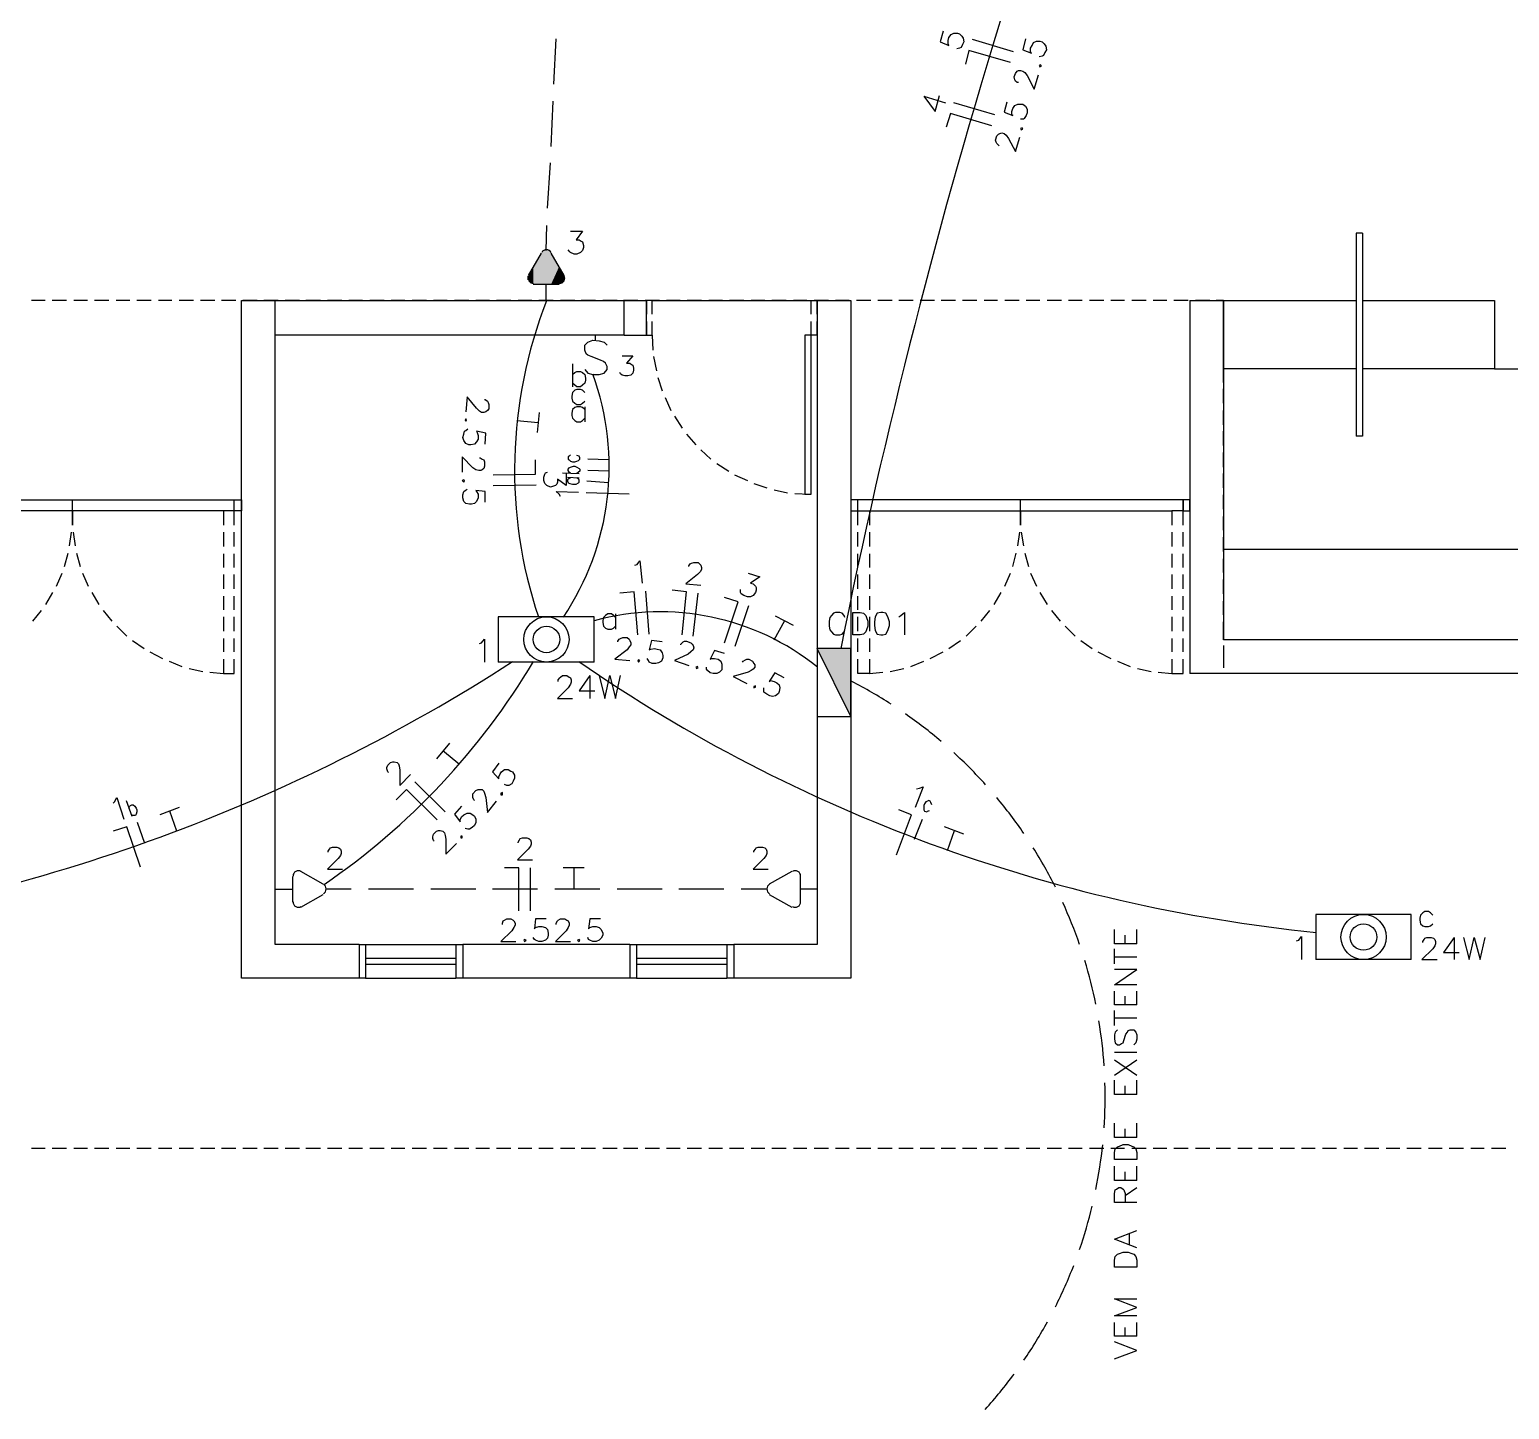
# Model space of a CAD drawing. Header units: millimetres. Extents: x 58 to 939, y 54 to 473.
# Drawn here: x 340.3 to 427.7, y 155.8 to 237.3 of the extents above; entities that cross this region are included whole.
import ezdxf

# ---------------------------------------------------------------- set-up
doc = ezdxf.new("R2010")
doc.units = ezdxf.units.MM
doc.layers.add('PDF_Geometry', color=7, linetype='Continuous')
doc.layers.add('PDF_Solid Fills', color=7, linetype='Continuous')

msp = doc.modelspace()

# ---------------------------------------------------------------- linework, layer by layer
at = {"layer": 'PDF_Geometry', "lineweight": -3}
for points in [[(394.222, 237.202), (394.052, 236.567), (394.56, 236.355), (394.518, 236.44), (394.518, 236.652), (394.56, 236.821), (394.687, 236.99), (394.857, 237.075), (395.068, 237.075), (395.195, 237.033), (395.322, 236.906), (395.407, 236.779), (395.449, 236.567), (395.365, 236.398), (395.28, 236.228), (395.195, 236.186), (395.026, 236.144)], [(395.746, 236.059), (395.534, 235.254)], [(398.201, 235.339), (395.746, 236.059)], [(398.37, 235.974), (395.957, 236.694)], [(399.09, 236.736), (398.921, 236.101), (399.429, 235.89), (399.387, 235.974), (399.387, 236.186), (399.471, 236.355), (399.556, 236.525), (399.725, 236.609), (399.937, 236.609), (400.064, 236.567), (400.191, 236.44), (400.276, 236.313), (400.318, 236.101), (400.233, 235.932), (400.149, 235.763), (400.064, 235.72), (399.895, 235.678)], [(398.667, 234.154), (398.582, 234.154), (398.497, 234.238), (398.455, 234.323), (398.413, 234.492), (398.497, 234.704), (398.582, 234.831), (398.667, 234.873), (398.794, 234.873), (398.921, 234.831), (399.048, 234.746), (399.175, 234.577), (399.598, 233.773), (399.852, 234.619)], [(393.079, 233.349), (393.756, 232.46), (394.01, 233.392)], [(393.079, 233.349), (394.349, 232.968)], [(397.27, 232.249), (394.857, 232.968)], [(397.989, 233.011), (397.82, 232.418), (398.328, 232.206), (398.286, 232.249), (398.286, 232.46), (398.328, 232.63), (398.455, 232.799), (398.624, 232.884), (398.836, 232.884), (398.921, 232.884), (399.09, 232.757), (399.175, 232.587), (399.175, 232.376), (399.132, 232.206), (399.005, 232.037), (398.963, 231.995), (398.794, 231.995)], [(394.645, 232.333), (394.391, 231.529)], [(397.1, 231.614), (394.645, 232.333)], [(397.524, 230.428), (397.481, 230.471), (397.397, 230.555), (397.354, 230.64), (397.312, 230.767), (397.397, 231.021), (397.481, 231.106), (397.566, 231.148), (397.693, 231.19), (397.82, 231.148), (397.947, 231.063), (398.074, 230.852), (398.497, 230.09), (398.751, 230.936)], [(372.208, 225.39), (372.927, 225.39), (372.546, 224.882), (372.716, 224.882), (372.843, 224.798), (372.927, 224.755), (372.97, 224.544), (372.97, 224.417), (372.927, 224.247), (372.8, 224.12), (372.589, 224.036), (372.419, 224.036), (372.208, 224.12), (372.165, 224.163), (372.081, 224.29)], [(370.472, 224.078), (369.71, 222.766)], [(371.827, 222.766), (371.065, 224.078)], [(369.71, 222.723), (369.71, 222.512), (369.71, 222.723)], [(370.006, 222.258), (370.768, 222.258)], [(370.768, 221.284), (370.768, 222.258)], [(370.768, 222.258), (371.53, 222.258)], [(373.054, 218.659), (373.224, 218.829)], [(373.054, 218.363), (373.054, 218.659)], [(373.224, 218.829), (373.52, 218.956)], [(373.52, 218.956), (373.901, 218.913)], [(373.689, 218.913), (373.689, 219.252)], [(373.901, 218.913), (374.197, 218.829)], [(374.197, 218.829), (374.367, 218.659)], [(373.139, 218.151), (373.054, 218.363)], [(373.224, 218.067), (373.139, 218.151)], [(373.435, 217.982), (373.224, 218.067)], [(373.986, 217.77), (373.435, 217.982)], [(373.689, 217.897), (373.689, 217.897)], [(374.155, 217.686), (373.986, 217.77)], [(374.282, 217.601), (374.155, 217.686)], [(375.256, 218.024), (375.891, 218.024), (375.51, 217.601), (375.721, 217.601), (375.806, 217.516), (375.891, 217.474), (375.933, 217.305), (375.933, 217.178), (375.891, 217.008), (375.764, 216.881), (375.594, 216.839), (375.425, 216.839), (375.256, 216.881), (375.171, 216.966), (375.129, 217.051)], [(372.335, 217.559), (372.335, 216.204)], [(372.335, 216.924), (372.462, 217.051), (372.589, 217.093), (372.8, 217.093), (372.927, 217.051), (373.054, 216.924), (373.097, 216.712), (373.097, 216.585), (373.054, 216.415), (372.927, 216.288), (372.8, 216.204), (372.589, 216.204), (372.462, 216.288), (372.335, 216.415)], [(373.054, 217.22), (373.224, 217.008)], [(373.224, 217.008), (373.52, 216.924)], [(373.52, 216.924), (373.901, 216.924)], [(373.901, 216.924), (374.197, 217.008)], [(374.197, 217.008), (374.367, 217.22)], [(374.367, 217.389), (374.282, 217.601)], [(374.367, 217.22), (374.367, 217.389)], [(373.054, 215.865), (372.927, 215.992), (372.8, 216.034), (372.589, 216.034), (372.462, 215.992), (372.335, 215.865), (372.292, 215.653), (372.292, 215.526), (372.335, 215.357), (372.462, 215.23), (372.589, 215.145), (372.8, 215.145), (372.927, 215.23), (373.054, 215.357)], [(367.127, 215.442), (367.17, 215.442), (367.297, 215.357), (367.339, 215.272), (367.381, 215.145), (367.381, 214.891), (367.297, 214.807), (367.212, 214.722), (367.085, 214.68), (366.958, 214.68), (366.831, 214.764), (366.662, 214.934), (366.111, 215.611), (366.027, 214.722)], [(369.032, 214.214), (370.302, 214.087)], [(370.26, 213.494), (370.387, 214.68)], [(373.054, 214.849), (372.927, 214.976), (372.8, 215.018), (372.589, 215.018), (372.462, 214.976), (372.335, 214.849), (372.292, 214.637), (372.292, 214.51), (372.335, 214.341), (372.462, 214.214), (372.589, 214.129), (372.8, 214.129), (372.927, 214.214), (373.054, 214.341)], [(373.054, 215.018), (373.054, 214.129)], [(367.17, 212.817), (367.212, 213.452), (366.662, 213.579), (366.704, 213.494), (366.746, 213.325), (366.746, 213.113), (366.662, 212.944), (366.535, 212.817), (366.323, 212.775), (366.196, 212.775), (366.027, 212.859), (365.9, 213.029), (365.857, 213.198), (365.9, 213.41), (365.942, 213.579), (366.027, 213.621), (366.154, 213.706)], [(366.831, 212.013), (366.873, 212.013), (367, 211.928), (367.085, 211.886), (367.127, 211.759), (367.127, 211.505), (367.085, 211.378), (367, 211.293), (366.916, 211.251), (366.789, 211.251), (366.619, 211.293), (366.45, 211.42), (365.815, 212.055), (365.815, 211.166)], [(370.133, 211.039), (370.133, 211.886)], [(372.208, 212.182), (372.123, 212.097), (372.081, 212.055), (372.081, 211.928), (372.123, 211.886), (372.208, 211.801), (372.335, 211.759), (372.462, 211.759), (372.589, 211.801), (372.673, 211.843), (372.758, 211.928), (372.758, 212.013), (372.716, 212.097), (372.589, 212.14)], [(374.451, 211.886), (373.224, 211.928)], [(367.635, 210.997), (370.133, 211.039)], [(371.954, 211.081), (371.954, 210.362), (371.446, 210.743), (371.446, 210.573), (371.403, 210.446), (371.319, 210.362), (371.149, 210.319), (371.022, 210.277), (370.811, 210.362), (370.684, 210.489), (370.641, 210.658), (370.641, 210.87), (370.684, 211.039), (370.726, 211.124), (370.853, 211.166)], [(371.742, 211.124), (372.716, 211.081)], [(372.038, 210.87), (372.716, 210.827)], [(372.208, 210.827), (372.123, 210.785), (372.038, 210.7), (372.038, 210.616), (372.081, 210.531), (372.165, 210.489), (372.335, 210.446), (372.419, 210.446), (372.546, 210.446), (372.673, 210.531), (372.716, 210.573), (372.716, 210.7), (372.673, 210.743), (372.589, 210.827)], [(372.208, 211.124), (372.123, 211.166), (372.081, 211.251), (372.081, 211.335), (372.123, 211.42), (372.208, 211.462), (372.377, 211.505), (372.462, 211.505), (372.589, 211.462), (372.716, 211.378), (372.758, 211.335), (372.758, 211.208), (372.673, 211.166), (372.589, 211.081)], [(374.494, 211.208), (373.224, 211.251)], [(367.17, 209.388), (367.17, 210.023), (366.619, 210.065), (366.662, 210.023), (366.746, 209.854), (366.746, 209.642), (366.662, 209.43), (366.535, 209.303), (366.365, 209.261), (366.238, 209.261), (366.027, 209.303), (365.9, 209.43), (365.857, 209.642), (365.857, 209.811), (365.9, 210.023), (365.984, 210.065), (366.111, 210.15)], [(367.635, 210.362), (370.175, 210.404)], [(371.615, 209.727), (371.53, 209.854), (371.361, 210.023), (372.673, 209.981)], [(375.679, 209.854), (373.139, 209.938)], [(374.451, 210.531), (373.181, 210.616)], [(376.018, 205.662), (376.145, 205.705), (376.314, 205.916), (376.441, 204.604)], [(379.193, 205.578), (379.193, 205.62), (379.277, 205.747), (379.362, 205.789), (379.489, 205.832), (379.743, 205.832), (379.828, 205.747), (379.912, 205.662), (379.955, 205.535), (379.955, 205.408), (379.87, 205.281), (379.701, 205.112), (379.023, 204.562), (379.912, 204.477)], [(382.707, 205.197), (383.384, 204.985), (382.834, 204.604), (383.003, 204.562), (383.13, 204.435), (383.172, 204.35), (383.172, 204.181), (383.13, 204.054), (383.003, 203.884), (382.834, 203.8), (382.664, 203.8), (382.453, 203.884), (382.283, 203.969), (382.241, 204.054), (382.241, 204.223)], [(375.975, 204.096), (375.129, 204.011)], [(376.187, 201.556), (375.975, 204.096)], [(376.864, 201.598), (376.653, 204.138)], [(379.066, 204.096), (378.219, 204.181)], [(378.812, 201.556), (379.066, 204.096)], [(379.447, 201.471), (379.743, 204.011)], [(382.114, 203.503), (381.31, 203.757)], [(374.875, 202.572), (374.748, 202.699), (374.621, 202.784), (374.409, 202.784), (374.282, 202.699), (374.155, 202.572), (374.113, 202.403), (374.113, 202.276), (374.155, 202.064), (374.282, 201.937), (374.409, 201.895), (374.621, 201.895), (374.748, 201.937), (374.875, 202.064)], [(374.875, 202.784), (374.875, 201.895)], [(381.31, 201.09), (382.114, 203.503)], [(381.945, 200.879), (382.749, 203.292)], [(388.422, 202.572), (388.379, 202.699), (388.252, 202.826), (388.125, 202.868), (387.871, 202.868), (387.744, 202.826), (387.617, 202.699), (387.533, 202.572), (387.49, 202.36), (387.49, 202.064), (387.533, 201.852), (387.617, 201.725), (387.744, 201.598), (387.871, 201.556), (388.125, 201.556), (388.252, 201.598), (388.379, 201.725), (388.422, 201.852)], [(391.597, 202.614), (391.724, 202.699), (391.936, 202.868), (391.936, 201.556)], [(367.932, 202.614), (367.932, 199.947)], [(373.605, 202.614), (367.932, 202.614)], [(373.605, 199.947), (373.605, 202.614)], [(384.231, 201.26), (384.866, 202.403)], [(385.374, 202.106), (384.315, 202.657)], [(366.831, 201.048), (366.958, 201.09), (367.127, 201.302), (367.127, 199.947)], [(375.002, 201.133), (375.002, 201.175), (375.086, 201.302), (375.171, 201.344), (375.298, 201.387), (375.552, 201.387), (375.679, 201.302), (375.721, 201.217), (375.764, 201.09), (375.764, 200.963), (375.679, 200.836), (375.552, 200.667), (374.832, 200.117), (375.721, 200.032)], [(377.626, 201.133), (376.991, 201.217), (376.864, 200.667), (376.949, 200.709), (377.161, 200.752), (377.33, 200.709), (377.499, 200.667), (377.626, 200.498), (377.669, 200.328), (377.669, 200.201), (377.584, 199.99), (377.415, 199.905), (377.245, 199.863), (377.034, 199.863), (376.864, 199.947), (376.822, 200.032), (376.737, 200.159)], [(378.727, 200.963), (378.727, 201.006), (378.854, 201.133), (378.939, 201.175), (379.066, 201.175), (379.32, 201.09), (379.404, 201.006), (379.447, 200.921), (379.489, 200.794), (379.447, 200.667), (379.32, 200.54), (379.15, 200.413), (378.346, 200.032), (379.193, 199.736)], [(381.31, 200.455), (380.717, 200.625), (380.463, 200.117), (380.548, 200.159), (380.717, 200.159), (380.929, 200.117), (381.098, 199.99), (381.14, 199.82), (381.14, 199.609), (381.14, 199.482), (381.013, 199.355), (380.844, 199.27), (380.632, 199.27), (380.463, 199.312), (380.294, 199.439), (380.251, 199.524), (380.251, 199.651)], [(388.76, 196.73), (386.771, 200.752)], [(386.771, 200.752), (386.771, 196.73)], [(388.76, 200.752), (386.771, 200.752)], [(388.76, 196.73), (388.76, 200.752)], [(373.605, 199.947), (367.932, 199.947)], [(382.368, 199.947), (382.41, 199.99), (382.537, 200.074), (382.622, 200.117), (382.749, 200.117), (382.961, 199.99), (383.045, 199.863), (383.088, 199.778), (383.088, 199.651), (383.003, 199.524), (382.876, 199.439), (382.707, 199.355), (381.818, 199.101), (382.622, 198.677)], [(384.823, 199.016), (384.273, 199.312), (383.934, 198.804), (384.019, 198.847), (384.231, 198.804), (384.4, 198.72), (384.527, 198.593), (384.569, 198.423), (384.527, 198.212), (384.485, 198.085), (384.315, 197.958), (384.146, 197.915), (383.977, 197.958), (383.807, 198.042), (383.638, 198.169), (383.638, 198.254), (383.638, 198.423)], [(371.488, 198.804), (371.488, 198.889), (371.573, 199.016), (371.615, 199.058), (371.742, 199.143), (371.996, 199.143), (372.123, 199.058), (372.208, 199.016), (372.25, 198.889), (372.25, 198.762), (372.208, 198.635), (372.081, 198.423), (371.446, 197.788), (372.335, 197.788)], [(373.351, 199.143), (372.716, 198.254), (373.647, 198.254)], [(373.351, 199.143), (373.351, 197.788)], [(373.901, 199.143), (374.24, 197.788), (374.536, 199.143), (374.875, 197.788), (375.171, 199.143)], [(386.771, 196.73), (388.76, 196.73)], [(365.053, 195.163), (364.291, 194.232)], [(361.455, 193.428), (361.412, 193.47), (361.37, 193.639), (361.37, 193.724), (361.412, 193.851), (361.582, 194.02), (361.709, 194.063), (361.793, 194.063), (361.963, 194.02), (362.047, 193.936), (362.09, 193.809), (362.132, 193.555), (362.132, 192.666), (362.767, 193.301)], [(365.646, 193.893), (364.672, 194.698)], [(367.974, 193.978), (367.593, 193.47), (367.974, 193.047), (367.974, 193.174), (368.059, 193.343), (368.143, 193.47), (368.313, 193.597), (368.524, 193.597), (368.694, 193.512), (368.778, 193.47), (368.905, 193.258), (368.905, 193.089), (368.821, 192.92), (368.736, 192.75), (368.567, 192.666), (368.44, 192.666), (368.313, 192.708)], [(362.513, 192.412), (361.92, 191.819)], [(364.333, 190.634), (362.513, 192.412)], [(364.799, 191.099), (363.021, 192.877)], [(366.535, 191.777), (366.492, 191.819), (366.45, 191.946), (366.45, 192.031), (366.45, 192.158), (366.619, 192.369), (366.746, 192.412), (366.873, 192.412), (367, 192.412), (367.085, 192.327), (367.127, 192.2), (367.212, 191.946), (367.297, 191.057), (367.847, 191.734)], [(392.655, 192.454), (392.825, 192.496), (393.036, 192.581), (392.571, 191.353)], [(345.198, 191.607), (345.283, 191.692), (345.41, 191.946), (345.833, 190.676)], [(345.96, 191.777), (346.299, 190.845)], [(346.129, 191.311), (346.172, 191.438), (346.214, 191.48), (346.299, 191.523), (346.383, 191.523), (346.468, 191.438), (346.553, 191.311), (346.595, 191.226), (346.595, 191.099), (346.553, 190.972), (346.51, 190.888), (346.426, 190.888), (346.341, 190.888), (346.256, 190.972)], [(365.773, 191.438), (365.349, 190.972), (365.688, 190.507), (365.688, 190.634), (365.773, 190.803), (365.9, 190.93), (366.111, 191.015), (366.281, 191.015), (366.45, 190.93), (366.535, 190.845), (366.619, 190.676), (366.619, 190.464), (366.535, 190.295), (366.408, 190.168), (366.238, 190.083), (366.154, 190.083), (365.984, 190.126)], [(393.544, 191.523), (393.502, 191.65), (393.46, 191.734), (393.375, 191.777), (393.29, 191.734), (393.206, 191.692), (393.121, 191.565), (393.079, 191.48), (393.079, 191.311), (393.079, 191.226), (393.121, 191.142), (393.248, 191.099), (393.29, 191.142), (393.417, 191.184)], [(349.093, 191.353), (347.95, 190.93)], [(348.966, 189.956), (348.542, 191.142)], [(391.47, 188.559), (392.359, 190.93)], [(392.359, 190.93), (391.597, 191.226)], [(392.528, 189.491), (392.994, 190.676)], [(346.002, 190.21), (345.198, 189.956)], [(346.807, 187.84), (346.002, 190.21)], [(347.061, 189.237), (346.637, 190.464)], [(364.164, 189.364), (364.122, 189.406), (364.079, 189.533), (364.079, 189.618), (364.122, 189.787), (364.291, 189.956), (364.418, 189.999), (364.503, 189.999), (364.672, 189.956), (364.757, 189.872), (364.799, 189.702), (364.841, 189.491), (364.841, 188.602), (365.476, 189.237)], [(395.449, 189.787), (394.306, 190.21)], [(394.476, 188.813), (394.899, 189.999)], [(357.898, 188.729), (357.898, 188.771), (357.983, 188.898), (358.025, 188.983), (358.152, 189.025), (358.406, 189.025), (358.533, 188.983), (358.618, 188.898), (358.66, 188.771), (358.66, 188.644), (358.618, 188.517), (358.491, 188.348), (357.856, 187.713), (358.745, 187.713)], [(369.117, 189.279), (369.117, 189.321), (369.202, 189.448), (369.244, 189.533), (369.371, 189.575), (369.625, 189.575), (369.752, 189.533), (369.837, 189.448), (369.879, 189.321), (369.879, 189.194), (369.837, 189.067), (369.71, 188.898), (369.075, 188.263), (369.964, 188.263)], [(383.045, 188.729), (383.045, 188.771), (383.13, 188.898), (383.172, 188.983), (383.299, 189.025), (383.553, 189.025), (383.68, 188.983), (383.765, 188.898), (383.807, 188.771), (383.807, 188.644), (383.765, 188.517), (383.638, 188.348), (383.003, 187.713), (383.892, 187.713)], [(355.782, 187.289), (355.782, 186.527)], [(357.602, 186.823), (356.29, 187.585)], [(369.159, 187.797), (368.313, 187.797)], [(369.159, 185.257), (369.159, 187.797)], [(369.837, 185.257), (369.837, 187.797)], [(373.012, 187.797), (371.784, 187.797)], [(372.419, 186.527), (372.419, 187.797)], [(385.289, 187.585), (383.934, 186.823)], [(385.797, 186.527), (385.797, 187.289)], [(354.766, 186.527), (355.782, 186.527)], [(355.782, 186.527), (355.782, 185.765)], [(356.29, 185.469), (357.602, 186.231)], [(383.934, 186.231), (385.289, 185.469)], [(385.797, 185.765), (385.797, 186.527)], [(386.771, 186.527), (385.797, 186.527)], [(368.186, 184.453), (368.186, 184.537), (368.228, 184.664), (368.313, 184.707), (368.44, 184.791), (368.694, 184.791), (368.821, 184.707), (368.863, 184.664), (368.948, 184.537), (368.948, 184.41), (368.863, 184.283), (368.736, 184.072), (368.101, 183.437), (368.99, 183.437)], [(370.768, 184.791), (370.133, 184.791), (370.091, 184.199), (370.133, 184.283), (370.345, 184.326), (370.514, 184.326), (370.726, 184.283), (370.853, 184.156), (370.895, 183.945), (370.895, 183.818), (370.853, 183.648), (370.726, 183.521), (370.514, 183.437), (370.345, 183.437), (370.133, 183.521), (370.091, 183.564), (370.006, 183.691)], [(371.361, 184.453), (371.361, 184.537), (371.446, 184.664), (371.488, 184.707), (371.615, 184.791), (371.869, 184.791), (371.996, 184.707), (372.081, 184.664), (372.123, 184.537), (372.123, 184.41), (372.081, 184.283), (371.954, 184.072), (371.319, 183.437), (372.208, 183.437)], [(373.986, 184.791), (373.351, 184.791), (373.266, 184.199), (373.351, 184.283), (373.52, 184.326), (373.732, 184.326), (373.901, 184.283), (374.028, 184.156), (374.113, 183.945), (374.113, 183.818), (374.028, 183.648), (373.901, 183.521), (373.732, 183.437), (373.52, 183.437), (373.351, 183.521), (373.266, 183.564), (373.224, 183.691)], [(416.236, 185.045), (416.236, 182.378)], [(421.866, 185.045), (416.236, 185.045)], [(421.866, 182.378), (421.866, 185.045)], [(423.136, 185.003), (423.009, 185.13), (422.882, 185.215), (422.671, 185.215), (422.544, 185.13), (422.417, 185.003), (422.374, 184.834), (422.374, 184.707), (422.417, 184.495), (422.544, 184.368), (422.671, 184.326), (422.882, 184.326), (423.009, 184.368), (423.136, 184.495)], [(405.652, 183.31), (404.34, 183.31), (404.34, 184.156)], [(404.975, 183.31), (404.975, 183.818)], [(405.652, 183.31), (405.652, 184.156)], [(415.093, 183.479), (415.22, 183.521), (415.389, 183.733), (415.389, 182.378)], [(422.544, 183.394), (422.544, 183.437), (422.628, 183.564), (422.671, 183.648), (422.798, 183.691), (423.052, 183.691), (423.179, 183.648), (423.263, 183.564), (423.306, 183.437), (423.306, 183.31), (423.263, 183.183), (423.136, 183.013), (422.501, 182.378), (423.39, 182.378)], [(424.406, 183.691), (423.771, 182.802), (424.703, 182.802)], [(424.406, 183.691), (424.406, 182.378)], [(424.957, 183.691), (425.295, 182.378), (425.592, 183.691), (425.93, 182.378), (426.227, 183.691)], [(404.34, 182.124), (404.34, 183.013)], [(404.34, 182.548), (405.652, 182.548)], [(421.866, 182.378), (416.236, 182.378)], [(405.652, 180.897), (404.34, 180.897), (405.652, 181.786), (404.34, 181.786)], [(405.652, 179.711), (404.34, 179.711), (404.34, 180.516)], [(404.975, 179.711), (404.975, 180.219)], [(405.652, 179.711), (405.652, 180.516)], [(404.34, 178.484), (404.34, 179.373)], [(404.34, 178.949), (405.652, 178.949)], [(404.509, 178.23), (404.382, 178.103), (404.34, 177.933), (404.34, 177.679), (404.382, 177.467), (404.509, 177.34), (404.636, 177.34), (404.763, 177.425), (404.848, 177.467), (404.89, 177.594), (405.017, 177.975), (405.102, 178.103), (405.144, 178.187), (405.271, 178.23), (405.483, 178.23), (405.61, 178.103), (405.652, 177.933), (405.652, 177.679), (405.61, 177.467), (405.483, 177.34)], [(404.34, 176.917), (405.652, 176.917)], [(404.34, 175.562), (405.652, 176.451)], [(404.34, 176.451), (405.652, 175.562)], [(405.652, 174.419), (404.34, 174.419), (404.34, 175.266)], [(404.975, 174.419), (404.975, 174.927)], [(405.652, 174.419), (405.652, 175.266)], [(405.652, 171.879), (404.34, 171.879), (404.34, 172.726)], [(404.975, 171.879), (404.975, 172.387)], [(405.652, 171.879), (405.652, 172.726)], [(405.652, 169.339), (404.34, 169.339), (404.34, 170.186)], [(404.975, 169.339), (404.975, 169.847)], [(405.652, 169.339), (405.652, 170.186)], [(405.652, 168.027), (404.34, 168.027), (404.34, 168.577), (404.382, 168.789), (404.467, 168.831), (404.594, 168.916), (404.721, 168.916), (404.848, 168.831), (404.89, 168.789), (404.975, 168.577), (404.975, 168.027)], [(404.975, 168.45), (405.652, 168.916)], [(405.652, 165.36), (404.34, 165.868), (405.652, 166.376)], [(405.229, 165.529), (405.229, 166.164)], [(405.652, 161.338), (404.34, 161.338), (405.652, 161.846), (404.34, 162.354), (405.652, 162.354)], [(405.652, 160.153), (404.34, 160.153), (404.34, 160.957)], [(405.652, 160.153), (405.652, 160.957)], [(404.975, 160.153), (404.975, 160.661)], [(404.34, 158.798), (405.652, 159.306), (404.34, 159.814)]]:
    msp.add_lwpolyline(points, dxfattribs=at)
at = {"layer": 'PDF_Geometry', "color": 11, "lineweight": -3, "true_color": 0xff7474}
for points in [[(371.234, 234.069), (371.361, 236.736)], [(371.065, 230.386), (371.192, 233.053)], [(370.853, 226.745), (371.022, 229.412)], [(370.768, 224.247), (370.811, 225.729)], [(359.253, 186.527), (357.771, 186.527)], [(362.936, 186.527), (360.269, 186.527)], [(366.619, 186.527), (363.952, 186.527)], [(370.26, 186.527), (367.593, 186.527)], [(373.943, 186.527), (371.276, 186.527)], [(377.626, 186.527), (374.959, 186.527)], [(381.267, 186.527), (378.6, 186.527)], [(383.765, 186.527), (382.283, 186.527)]]:
    msp.add_lwpolyline(points, dxfattribs=at)
at = {"layer": 'PDF_Geometry', "lineweight": -3}
for points in [[(399.895, 235.17), (399.937, 235.085), (400.022, 235.127), (399.979, 235.212)], [(398.794, 231.444), (398.836, 231.36), (398.921, 231.402), (398.878, 231.487)], [(366.069, 214.214), (366.027, 214.299), (365.984, 214.214), (366.027, 214.172)], [(365.942, 210.658), (365.9, 210.7), (365.815, 210.658), (365.9, 210.573)], [(388.887, 201.556), (388.887, 202.868), (389.311, 202.868), (389.522, 202.826), (389.649, 202.699), (389.692, 202.572), (389.777, 202.36), (389.777, 202.064), (389.692, 201.852), (389.649, 201.725), (389.522, 201.598), (389.311, 201.556)], [(390.539, 202.868), (390.327, 202.826), (390.2, 202.614), (390.158, 202.318), (390.158, 202.106), (390.2, 201.81), (390.327, 201.598), (390.539, 201.556), (390.666, 201.556), (390.835, 201.598), (390.962, 201.81), (391.047, 202.106), (391.047, 202.318), (390.962, 202.614), (390.835, 202.826), (390.666, 202.868)], [(376.229, 200.074), (376.187, 200.032), (376.229, 199.947), (376.314, 200.032)], [(379.701, 199.693), (379.616, 199.651), (379.658, 199.566), (379.743, 199.609)], [(383.13, 198.55), (383.045, 198.508), (383.045, 198.423), (383.13, 198.466)], [(368.101, 192.2), (368.101, 192.115), (368.186, 192.115), (368.186, 192.242)], [(365.73, 189.66), (365.73, 189.575), (365.815, 189.575), (365.815, 189.66)], [(369.498, 183.564), (369.456, 183.521), (369.498, 183.437), (369.583, 183.521)], [(372.716, 183.564), (372.631, 183.521), (372.716, 183.437), (372.758, 183.521)], [(405.652, 170.567), (404.34, 170.567), (404.34, 170.99), (404.382, 171.202), (404.509, 171.329), (404.636, 171.371), (404.848, 171.456), (405.144, 171.456), (405.356, 171.371), (405.483, 171.329), (405.61, 171.202), (405.652, 170.99)], [(405.652, 164.217), (404.34, 164.217), (404.34, 164.64), (404.382, 164.852), (404.509, 164.979), (404.636, 165.021), (404.848, 165.106), (405.144, 165.106), (405.356, 165.021), (405.483, 164.979), (405.61, 164.852), (405.652, 164.64)]]:
    msp.add_lwpolyline(points, close=True, dxfattribs=at)
at = {"layer": 'PDF_Geometry', "color": 8, "lineweight": -3, "true_color": 0x797979}
for points in [[(418.607, 225.263), (418.607, 213.283)], [(418.988, 225.263), (418.607, 225.263)], [(418.988, 225.263), (418.988, 213.283)], [(341.176, 221.284), (340.372, 221.284)], [(342.446, 221.284), (341.6, 221.284)], [(343.674, 221.284), (342.87, 221.284)], [(344.944, 221.284), (344.097, 221.284)], [(346.172, 221.284), (345.367, 221.284)], [(347.442, 221.284), (346.595, 221.284)], [(348.669, 221.284), (347.865, 221.284)], [(349.939, 221.284), (349.093, 221.284)], [(351.21, 221.284), (350.363, 221.284)], [(352.437, 221.284), (351.591, 221.284)], [(352.776, 181.278), (352.776, 221.284)], [(352.776, 221.284), (354.766, 221.284)], [(353.707, 221.284), (352.861, 221.284)], [(354.935, 221.284), (354.088, 221.284)], [(354.766, 183.267), (354.766, 221.284)], [(354.766, 221.284), (375.383, 221.284)], [(356.205, 221.284), (355.358, 221.284)], [(357.433, 221.284), (356.586, 221.284)], [(358.703, 221.284), (357.856, 221.284)], [(359.93, 221.284), (359.126, 221.284)], [(361.201, 221.284), (360.354, 221.284)], [(362.428, 221.284), (361.624, 221.284)], [(363.698, 221.284), (362.852, 221.284)], [(364.926, 221.284), (364.122, 221.284)], [(366.196, 221.284), (365.349, 221.284)], [(367.424, 221.284), (366.619, 221.284)], [(368.694, 221.284), (367.847, 221.284)], [(369.921, 221.284), (369.117, 221.284)], [(371.192, 221.284), (370.345, 221.284)], [(372.462, 221.284), (371.615, 221.284)], [(373.689, 221.284), (372.843, 221.284)], [(374.959, 221.284), (374.113, 221.284)], [(376.187, 221.284), (375.34, 221.284)], [(375.383, 221.284), (376.695, 221.284)], [(375.383, 219.252), (375.383, 221.284)], [(377.457, 221.284), (376.61, 221.284)], [(376.695, 219.252), (376.695, 221.284)], [(376.695, 221.284), (376.695, 220.48)], [(377.034, 221.284), (376.695, 221.284)], [(376.695, 221.284), (376.695, 220.48)], [(377.034, 221.284), (386.432, 221.284)], [(377.034, 220.48), (377.034, 221.284)], [(378.685, 221.284), (377.88, 221.284)], [(379.955, 221.284), (379.108, 221.284)], [(381.183, 221.284), (380.378, 221.284)], [(382.453, 221.284), (381.606, 221.284)], [(383.68, 221.284), (382.876, 221.284)], [(384.95, 221.284), (384.104, 221.284)], [(386.178, 221.284), (385.374, 221.284)], [(386.432, 220.48), (386.432, 221.284)], [(386.432, 221.284), (386.771, 221.284)], [(387.448, 221.284), (386.601, 221.284)], [(386.771, 221.284), (388.76, 221.284)], [(386.771, 221.284), (386.771, 183.267)], [(386.771, 220.48), (386.771, 221.284)], [(386.771, 221.284), (386.771, 220.48)], [(388.676, 221.284), (387.871, 221.284)], [(388.76, 221.284), (388.76, 181.278)], [(389.946, 221.284), (389.099, 221.284)], [(391.216, 221.284), (390.369, 221.284)], [(392.444, 221.284), (391.597, 221.284)], [(393.714, 221.284), (392.867, 221.284)], [(394.941, 221.284), (394.095, 221.284)], [(396.211, 221.284), (395.365, 221.284)], [(397.439, 221.284), (396.635, 221.284)], [(398.709, 221.284), (397.862, 221.284)], [(399.937, 221.284), (399.132, 221.284)], [(401.207, 221.284), (400.36, 221.284)], [(402.435, 221.284), (401.63, 221.284)], [(403.705, 221.284), (402.858, 221.284)], [(404.932, 221.284), (404.128, 221.284)], [(406.202, 221.284), (405.356, 221.284)], [(407.43, 221.284), (406.626, 221.284)], [(408.7, 221.284), (407.853, 221.284)], [(408.785, 221.284), (408.785, 199.27)], [(408.785, 221.284), (410.775, 221.284)], [(409.97, 221.284), (409.124, 221.284)], [(410.775, 221.284), (410.351, 221.284)], [(410.775, 221.284), (410.775, 201.26)], [(410.775, 220.226), (410.775, 221.284)], [(410.775, 217.262), (410.775, 221.284)], [(410.775, 221.284), (418.607, 221.284)], [(418.988, 221.284), (426.777, 221.284)], [(426.777, 221.284), (426.777, 217.262)], [(376.695, 220.056), (376.695, 219.252)], [(376.695, 220.056), (376.695, 219.252)], [(377.034, 219.252), (377.034, 220.056)], [(386.432, 219.252), (386.432, 220.056)], [(386.771, 219.252), (386.771, 220.056)], [(386.771, 220.056), (386.771, 219.252)], [(410.775, 218.998), (410.775, 219.802)], [(375.383, 219.252), (354.766, 219.252)], [(375.383, 219.252), (376.695, 219.252)], [(376.695, 219.252), (377.034, 219.252)], [(377.034, 219.252), (377.076, 218.363)], [(386.432, 219.252), (386.051, 219.252)], [(386.051, 219.252), (386.051, 209.854)], [(386.771, 219.252), (386.432, 219.252)], [(386.432, 209.854), (386.432, 219.252)], [(410.775, 217.728), (410.775, 218.575)], [(377.118, 217.982), (377.288, 217.135)], [(410.775, 216.458), (410.775, 217.305)], [(418.607, 217.262), (410.775, 217.262)], [(426.777, 217.262), (418.988, 217.262)], [(426.777, 217.262), (544.807, 217.262)], [(377.372, 216.754), (377.626, 215.95)], [(410.775, 215.23), (410.775, 216.077)], [(377.796, 215.569), (378.134, 214.807)], [(378.346, 214.468), (378.812, 213.748)], [(410.775, 213.96), (410.775, 214.807)], [(379.066, 213.41), (379.616, 212.775)], [(410.775, 212.732), (410.775, 213.579)], [(418.988, 213.283), (418.607, 213.283)], [(379.912, 212.478), (380.505, 211.928)], [(380.844, 211.674), (381.564, 211.208)], [(410.775, 211.462), (410.775, 212.309)], [(381.902, 210.997), (382.664, 210.658)], [(410.775, 210.235), (410.775, 211.081)], [(383.045, 210.489), (383.807, 210.235)], [(384.231, 210.108), (385.035, 209.938)], [(385.458, 209.896), (386.347, 209.854)], [(386.051, 209.854), (386.432, 209.854)], [(410.775, 208.965), (410.775, 209.811)], [(332.752, 209.515), (352.776, 209.515)], [(342.785, 208.88), (342.785, 209.515)], [(352.353, 209.515), (352.776, 209.515)], [(352.353, 208.88), (352.353, 209.515)], [(352.353, 208.88), (352.353, 209.515)], [(352.776, 209.515), (352.776, 208.88)], [(389.184, 209.515), (388.76, 209.515)], [(388.76, 209.515), (388.76, 208.88)], [(408.785, 209.515), (388.76, 209.515)], [(389.184, 208.88), (389.184, 209.515)], [(389.184, 208.88), (389.184, 209.515)], [(398.794, 208.88), (398.794, 209.515)], [(408.785, 209.515), (408.404, 209.515)], [(408.404, 209.515), (408.404, 208.88)], [(408.404, 208.88), (408.404, 209.515)], [(408.785, 208.88), (408.785, 209.515)], [(351.718, 208.88), (333.852, 208.88)], [(342.785, 208.033), (342.785, 208.88)], [(342.785, 208.88), (342.785, 208.033)], [(352.353, 208.88), (351.718, 208.88)], [(351.718, 208.88), (351.718, 208.033)], [(352.353, 208.033), (352.353, 208.88)], [(352.776, 208.88), (352.353, 208.88)], [(388.76, 208.88), (389.184, 208.88)], [(389.184, 208.033), (389.184, 208.88)], [(389.184, 208.88), (389.861, 208.88)], [(389.861, 208.88), (389.861, 208.033)], [(389.861, 208.88), (407.726, 208.88)], [(398.794, 208.88), (398.794, 208.033)], [(398.794, 208.033), (398.794, 208.88)], [(408.404, 208.88), (407.726, 208.88)], [(407.726, 208.88), (407.726, 208.033)], [(408.404, 208.033), (408.404, 208.88)], [(408.404, 208.88), (408.785, 208.88)], [(410.775, 207.737), (410.775, 208.541)], [(342.616, 206.805), (342.743, 207.61)], [(342.827, 207.61), (342.954, 206.805)], [(351.718, 207.61), (351.718, 206.763)], [(352.353, 206.763), (352.353, 207.61)], [(389.184, 206.763), (389.184, 207.61)], [(389.861, 207.61), (389.861, 206.763)], [(398.624, 206.805), (398.751, 207.61)], [(398.836, 207.61), (398.963, 206.805)], [(407.726, 207.61), (407.726, 206.763)], [(408.404, 206.763), (408.404, 207.61)], [(410.775, 206.467), (410.775, 207.314)], [(342.319, 205.578), (342.531, 206.382)], [(343.039, 206.382), (343.251, 205.578)], [(351.718, 206.34), (351.718, 205.535)], [(352.353, 205.535), (352.353, 206.34)], [(389.184, 205.535), (389.184, 206.34)], [(389.861, 206.34), (389.861, 205.535)], [(398.328, 205.578), (398.54, 206.382)], [(399.048, 206.382), (399.259, 205.578)], [(407.726, 206.34), (407.726, 205.535)], [(408.404, 205.535), (408.404, 206.34)], [(560.809, 206.594), (410.775, 206.594)], [(410.775, 205.239), (410.775, 206.043)], [(341.854, 204.435), (342.192, 205.197)], [(343.378, 205.197), (343.716, 204.435)], [(351.718, 205.112), (351.718, 204.265)], [(352.353, 204.265), (352.353, 205.112)], [(389.184, 204.265), (389.184, 205.112)], [(389.861, 205.112), (389.861, 204.265)], [(397.862, 204.435), (398.201, 205.197)], [(399.387, 205.197), (399.725, 204.435)], [(407.726, 205.112), (407.726, 204.265)], [(408.404, 204.265), (408.404, 205.112)], [(410.775, 203.969), (410.775, 204.816)], [(341.218, 203.334), (341.642, 204.054)], [(343.928, 204.054), (344.351, 203.334)], [(351.718, 203.842), (351.718, 203.038)], [(352.353, 203.038), (352.353, 203.842)], [(389.184, 203.038), (389.184, 203.842)], [(389.861, 203.842), (389.861, 203.038)], [(397.227, 203.334), (397.651, 204.054)], [(399.937, 204.054), (400.36, 203.334)], [(407.726, 203.842), (407.726, 203.038)], [(408.404, 203.038), (408.404, 203.842)], [(340.456, 202.36), (340.964, 202.995)], [(344.605, 202.995), (345.113, 202.36)], [(396.465, 202.36), (396.973, 202.995)], [(400.614, 202.995), (401.122, 202.36)], [(410.775, 202.741), (410.775, 203.546)], [(345.41, 202.064), (346.002, 201.471)], [(351.718, 202.614), (351.718, 201.768)], [(352.353, 201.768), (352.353, 202.614)], [(389.184, 201.768), (389.184, 202.614)], [(389.861, 202.614), (389.861, 201.768)], [(395.576, 201.471), (396.169, 202.064)], [(401.419, 202.064), (402.011, 201.471)], [(407.726, 202.614), (407.726, 201.768)], [(408.404, 201.768), (408.404, 202.614)], [(410.775, 201.26), (410.775, 202.318)], [(346.341, 201.217), (347.018, 200.752)], [(351.718, 201.344), (351.718, 200.54)], [(352.353, 200.54), (352.353, 201.344)], [(389.184, 200.54), (389.184, 201.344)], [(389.861, 201.344), (389.861, 200.54)], [(394.56, 200.752), (395.238, 201.217)], [(402.35, 201.217), (403.027, 200.752)], [(407.726, 201.344), (407.726, 200.54)], [(408.404, 200.54), (408.404, 201.344)], [(411.198, 201.26), (410.775, 201.26)], [(560.809, 201.26), (410.775, 201.26)], [(412.468, 201.26), (411.621, 201.26)], [(413.696, 201.26), (412.849, 201.26)], [(414.966, 201.26), (414.119, 201.26)], [(416.193, 201.26), (415.389, 201.26)], [(417.463, 201.26), (416.617, 201.26)], [(418.691, 201.26), (417.887, 201.26)], [(419.961, 201.26), (419.115, 201.26)], [(421.189, 201.26), (420.385, 201.26)], [(422.459, 201.26), (421.612, 201.26)], [(423.687, 201.26), (422.882, 201.26)], [(424.957, 201.26), (424.11, 201.26)], [(426.184, 201.26), (425.38, 201.26)], [(427.454, 201.26), (426.608, 201.26)], [(347.357, 200.54), (348.119, 200.159)], [(393.46, 200.159), (394.222, 200.54)], [(403.366, 200.54), (404.128, 200.159)], [(410.775, 200.921), (410.775, 199.609)], [(348.5, 199.99), (349.262, 199.693)], [(349.685, 199.566), (350.49, 199.397)], [(350.913, 199.355), (351.718, 199.27)], [(351.718, 200.117), (351.718, 199.27)], [(352.353, 199.27), (352.353, 200.117)], [(389.184, 199.27), (389.184, 200.117)], [(389.861, 200.117), (389.861, 199.27)], [(389.861, 199.27), (390.666, 199.355)], [(391.089, 199.397), (391.893, 199.566)], [(392.317, 199.693), (393.079, 199.99)], [(404.509, 199.99), (405.271, 199.693)], [(405.694, 199.566), (406.499, 199.397)], [(406.922, 199.355), (407.726, 199.27)], [(407.726, 200.117), (407.726, 199.27)], [(408.404, 199.27), (408.404, 200.117)], [(351.718, 199.27), (352.353, 199.27)], [(389.861, 199.27), (389.184, 199.27)], [(407.726, 199.27), (408.404, 199.27)], [(509.288, 199.27), (408.785, 199.27)], [(359.719, 183.267), (354.766, 183.267)], [(359.719, 183.267), (359.719, 181.278)], [(359.719, 183.267), (360.1, 183.267)], [(360.1, 183.267), (360.1, 181.278)], [(360.1, 183.267), (365.434, 183.267)], [(365.434, 183.267), (365.434, 181.278)], [(365.434, 183.267), (365.857, 183.267)], [(365.857, 183.267), (365.857, 181.278)], [(375.721, 183.267), (365.857, 183.267)], [(375.721, 183.267), (375.721, 181.278)], [(375.721, 183.267), (376.102, 183.267)], [(376.102, 183.267), (376.102, 181.278)], [(376.102, 183.267), (381.437, 183.267)], [(381.437, 183.267), (381.437, 181.278)], [(381.437, 183.267), (381.86, 183.267)], [(381.86, 183.267), (381.86, 181.278)], [(386.771, 183.267), (381.86, 183.267)], [(360.1, 182.463), (365.434, 182.463)], [(365.434, 182.082), (360.1, 182.082)], [(376.102, 182.463), (381.437, 182.463)], [(381.437, 182.082), (376.102, 182.082)], [(359.719, 181.278), (352.776, 181.278)], [(360.1, 181.278), (359.719, 181.278)], [(360.1, 181.278), (365.434, 181.278)], [(365.857, 181.278), (365.434, 181.278)], [(375.721, 181.278), (365.857, 181.278)], [(376.102, 181.278), (375.721, 181.278)], [(376.102, 181.278), (381.437, 181.278)], [(381.86, 181.278), (381.437, 181.278)], [(388.76, 181.278), (381.86, 181.278)], [(340.372, 171.244), (341.176, 171.244)], [(341.6, 171.244), (342.446, 171.244)], [(342.87, 171.244), (343.674, 171.244)], [(344.097, 171.244), (344.944, 171.244)], [(345.367, 171.244), (346.172, 171.244)], [(346.595, 171.244), (347.442, 171.244)], [(347.865, 171.244), (348.669, 171.244)], [(349.093, 171.244), (349.939, 171.244)], [(350.363, 171.244), (351.21, 171.244)], [(351.591, 171.244), (352.437, 171.244)], [(352.861, 171.244), (353.707, 171.244)], [(354.088, 171.244), (354.935, 171.244)], [(355.358, 171.244), (356.205, 171.244)], [(356.586, 171.244), (357.433, 171.244)], [(357.856, 171.244), (358.703, 171.244)], [(359.126, 171.244), (359.93, 171.244)], [(360.354, 171.244), (361.201, 171.244)], [(361.624, 171.244), (362.428, 171.244)], [(362.852, 171.244), (363.698, 171.244)], [(364.122, 171.244), (364.926, 171.244)], [(365.349, 171.244), (366.196, 171.244)], [(366.619, 171.244), (367.424, 171.244)], [(367.847, 171.244), (368.694, 171.244)], [(369.117, 171.244), (369.921, 171.244)], [(370.345, 171.244), (371.192, 171.244)], [(371.615, 171.244), (372.462, 171.244)], [(372.843, 171.244), (373.689, 171.244)], [(374.113, 171.244), (374.959, 171.244)], [(375.34, 171.244), (376.187, 171.244)], [(376.61, 171.244), (377.457, 171.244)], [(377.88, 171.244), (378.685, 171.244)], [(379.108, 171.244), (379.955, 171.244)], [(380.378, 171.244), (381.183, 171.244)], [(381.606, 171.244), (382.453, 171.244)], [(382.876, 171.244), (383.68, 171.244)], [(384.104, 171.244), (384.95, 171.244)], [(385.374, 171.244), (386.178, 171.244)], [(386.601, 171.244), (387.448, 171.244)], [(387.871, 171.244), (388.676, 171.244)], [(389.099, 171.244), (389.946, 171.244)], [(390.369, 171.244), (391.216, 171.244)], [(391.597, 171.244), (392.444, 171.244)], [(392.867, 171.244), (393.714, 171.244)], [(394.095, 171.244), (394.941, 171.244)], [(395.365, 171.244), (396.211, 171.244)], [(396.635, 171.244), (397.439, 171.244)], [(397.862, 171.244), (398.709, 171.244)], [(399.132, 171.244), (399.937, 171.244)], [(400.36, 171.244), (401.207, 171.244)], [(401.63, 171.244), (402.435, 171.244)], [(402.858, 171.244), (403.705, 171.244)], [(404.128, 171.244), (404.932, 171.244)], [(405.356, 171.244), (406.202, 171.244)], [(406.626, 171.244), (407.43, 171.244)], [(407.853, 171.244), (408.7, 171.244)], [(409.124, 171.244), (409.97, 171.244)], [(410.351, 171.244), (411.198, 171.244)], [(411.621, 171.244), (412.468, 171.244)], [(412.849, 171.244), (413.696, 171.244)], [(414.119, 171.244), (414.966, 171.244)], [(415.389, 171.244), (416.193, 171.244)], [(416.617, 171.244), (417.463, 171.244)], [(417.887, 171.244), (418.691, 171.244)], [(419.115, 171.244), (419.961, 171.244)], [(420.385, 171.244), (421.189, 171.244)], [(421.612, 171.244), (422.459, 171.244)], [(422.882, 171.244), (423.687, 171.244)], [(424.11, 171.244), (424.957, 171.244)], [(425.38, 171.244), (426.184, 171.244)], [(426.608, 171.244), (427.454, 171.244)]]:
    msp.add_lwpolyline(points, dxfattribs=at)
at = {"layer": 'PDF_Geometry', "lineweight": -3}
for centre, radius in [((370.789, 201.281), 1.334), ((370.789, 201.281), 0.783), ((419.051, 183.712), 1.334), ((419.051, 183.712), 0.783)]:
    msp.add_circle(centre, radius, dxfattribs=at)
at = {"layer": 'PDF_Geometry', "color": 11, "lineweight": -3, "true_color": 0xff7474}
for centre, radius, start, end in [((766.776, 124.163), 386.277, 156.93886, 168.56393), ((396.317, 211.272), 27.412, 158.60963, 198.42956), ((358.555, 211.483), 15.939, 326.12366, 20.0061), ((377.521, 188.115), 14.796, 51.19079, 105.31495), ((311.732, 288.533), 105.35, 277.43774, 302.79419), ((334.085, 221.348), 41.806, 304.32129, 329.25476), ((425.528, 276.552), 93.031, 235.39855, 264.27613)]:
    msp.add_arc(centre, radius, start, end, dxfattribs=at)
at = {"layer": 'PDF_Geometry', "lineweight": -3}
for centre, radius, start, end in [((370.789, 223.972), 0.318, 29.74547, 150.25453), ((370.027, 222.618), 0.318, 150.25438, 270.00002), ((371.551, 222.618), 0.318, 269.99998, 29.74562), ((376.208, 174.271), 27.581, 57.18384, 62.77583), ((376.208, 174.271), 27.581, 49.55928, 55.10195), ((376.208, 174.271), 27.581, 41.9348, 47.47745), ((376.209, 174.272), 27.581, 34.31026, 39.85846), ((376.208, 174.271), 27.582, 26.68588, 32.23386), ((356.142, 187.31), 0.318, 60.25438, 180.00002), ((385.48, 187.31), 0.318, 359.99998, 119.74562), ((357.454, 186.548), 0.318, 299.74547, 60.25453), ((384.125, 186.548), 0.318, 119.74547, 240.25453), ((356.142, 185.786), 0.318, 179.99998, 299.74562), ((385.48, 185.786), 0.318, 240.25438, 0.00002), ((376.208, 174.271), 27.581, 19.06125, 24.60939), ((376.209, 174.271), 27.58, 11.43671, 16.98497), ((376.208, 174.271), 27.582, 3.81231, 9.36027), ((376.208, 174.271), 27.581, 356.18776, 1.7358), ((376.208, 174.271), 27.581, 348.56321, 354.11131), ((376.208, 174.271), 27.581, 340.93873, 346.4868), ((376.208, 174.271), 27.582, 333.31428, 338.86228), ((376.208, 174.271), 27.581, 325.6897, 331.23775), ((376.208, 174.271), 27.581, 318.01576, 323.61329)]:
    msp.add_arc(centre, radius, start, end, dxfattribs=at)
at = {"layer": 'PDF_Solid Fills', "transparency": 33554559}
for points in [[(370.006, 223.274), (370.006, 222.258), (370.472, 224.078)], [(370.006, 222.258), (370.472, 224.078), (370.472, 222.258)], [(370.472, 224.078), (370.472, 222.258), (370.514, 224.163)], [(370.472, 222.258), (370.514, 224.163), (370.514, 222.258)], [(370.514, 224.163), (370.514, 222.258), (370.557, 224.205)], [(370.514, 222.258), (370.557, 224.205), (370.557, 222.258)], [(370.557, 224.205), (370.557, 222.258), (370.641, 224.247)], [(370.557, 222.258), (370.641, 224.247), (370.641, 222.258)], [(370.641, 224.247), (370.641, 222.258), (370.684, 224.247)], [(370.641, 222.258), (370.684, 224.247), (370.684, 222.258)], [(370.684, 224.247), (370.684, 222.258), (370.726, 224.247)], [(370.684, 222.258), (370.726, 224.247), (370.726, 222.258)], [(370.726, 224.247), (370.726, 222.258), (370.768, 224.247)], [(370.726, 222.258), (370.768, 224.247), (370.768, 222.258)], [(370.768, 224.247), (370.768, 222.258), (370.811, 224.247)], [(370.768, 222.258), (370.811, 224.247), (370.811, 222.258)], [(370.811, 224.247), (370.811, 222.258), (370.853, 224.247)], [(370.811, 222.258), (370.853, 224.247), (370.853, 222.258)], [(370.853, 224.247), (370.853, 222.258), (370.938, 224.247)], [(370.853, 222.258), (370.938, 224.247), (370.938, 222.258)], [(370.938, 224.247), (370.938, 222.258), (370.98, 224.205)], [(370.938, 222.258), (370.98, 224.205), (370.98, 222.258)], [(370.98, 224.205), (370.98, 222.258), (371.022, 224.163)], [(370.98, 222.258), (371.022, 224.163), (371.022, 222.258)], [(371.022, 224.163), (371.022, 222.258), (371.065, 224.078)], [(371.022, 222.258), (371.065, 224.078), (371.065, 222.258)], [(371.065, 224.078), (371.065, 222.258), (371.53, 223.274)], [(369.752, 222.808), (369.752, 222.427), (369.794, 222.893)], [(369.752, 222.427), (369.794, 222.893), (369.794, 222.342)], [(369.794, 222.893), (369.794, 222.342), (369.837, 222.977)], [(369.794, 222.342), (369.837, 222.977), (369.837, 222.342)], [(369.837, 222.977), (369.837, 222.342), (369.879, 223.062)], [(369.837, 222.342), (369.879, 223.062), (369.879, 222.3)], [(369.879, 223.062), (369.879, 222.3), (369.964, 223.147)], [(369.879, 222.3), (369.964, 223.147), (369.964, 222.258)], [(369.964, 223.147), (369.964, 222.258), (370.006, 223.274)], [(369.964, 222.258), (370.006, 223.274), (370.006, 222.258)], [(371.065, 222.258), (371.53, 223.274), (371.53, 222.258)], [(371.53, 223.274), (371.53, 222.258), (371.615, 223.147)], [(371.53, 222.258), (371.615, 223.147), (371.615, 222.258)], [(371.615, 223.147), (371.615, 222.258), (371.657, 223.062)], [(371.615, 222.258), (371.657, 223.062), (371.657, 222.3)], [(371.657, 223.062), (371.657, 222.3), (371.7, 222.977)], [(371.657, 222.3), (371.7, 222.977), (371.7, 222.342)], [(371.7, 222.977), (371.7, 222.342), (371.784, 222.893)], [(371.7, 222.342), (371.784, 222.893), (371.784, 222.342)], [(371.784, 222.893), (371.784, 222.342), (371.827, 222.808)], [(369.667, 222.639), (369.667, 222.554), (369.71, 222.681)], [(369.667, 222.554), (369.71, 222.681), (369.71, 222.512)], [(369.667, 222.596), (369.667, 222.639), (369.667, 222.554)], [(369.71, 222.766), (369.71, 222.427), (369.752, 222.808)], [(369.71, 222.427), (369.752, 222.808), (369.752, 222.427)], [(369.71, 222.723), (369.71, 222.469), (369.71, 222.766)], [(369.71, 222.469), (369.71, 222.766), (369.71, 222.427)], [(369.71, 222.723), (369.71, 222.723), (369.71, 222.512)], [(369.71, 222.723), (369.71, 222.512), (369.71, 222.681)], [(369.71, 222.512), (369.71, 222.723), (369.71, 222.469)], [(371.784, 222.342), (371.827, 222.808), (371.827, 222.427)], [(371.827, 222.766), (371.827, 222.427), (371.827, 222.808)], [(371.827, 222.766), (371.827, 222.766), (371.827, 222.427)], [(371.827, 222.766), (371.827, 222.427), (371.827, 222.723)], [(371.827, 222.427), (371.827, 222.723), (371.827, 222.469)], [(371.827, 222.723), (371.827, 222.469), (371.869, 222.723)], [(371.827, 222.469), (371.869, 222.723), (371.869, 222.512)], [(371.869, 222.681), (371.869, 222.512), (371.869, 222.723)], [(371.869, 222.681), (371.869, 222.681), (371.869, 222.512)], [(371.869, 222.512), (371.869, 222.681), (371.869, 222.639)], [(371.869, 222.512), (371.869, 222.554), (371.869, 222.639)], [(371.869, 222.554), (371.869, 222.639), (371.869, 222.596)], [(386.771, 200.752), (388.76, 200.752), (388.76, 196.73)]]:
    msp.add_solid(points, dxfattribs=at)

doc.saveas('drawing.dxf')
